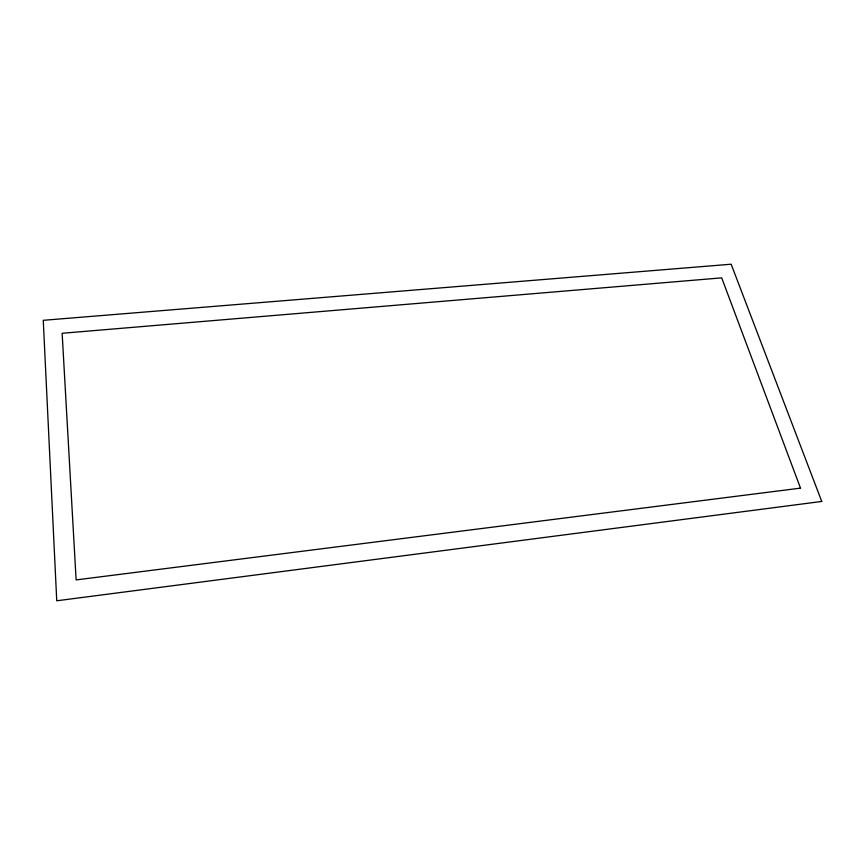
<?xml version="1.0" encoding="UTF-8"?>
<svg xmlns="http://www.w3.org/2000/svg" width="865" height="865" viewBox="0 0 865 865"><rect width="100%" height="100%" fill="white"/><g stroke="black" fill="none" stroke-linecap="round" stroke-linejoin="round"><path stroke-width="1.3" d="M821.75 501.451L56.744 600.786L43.25 320.31L731.152 264.214L821.75 501.451M800.503 488.13L76.12 579.907L62.139 333.285L721.691 277.86L800.503 488.13"/></g></svg>
